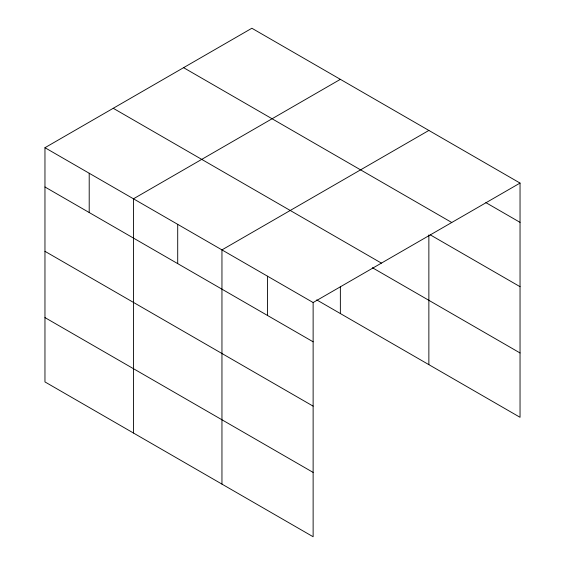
<?xml version="1.0" encoding="UTF-8"?>
<svg xmlns="http://www.w3.org/2000/svg" width="565" height="565" viewBox="0 0 565 565"><rect width="100%" height="100%" fill="white"/><g stroke="black" fill="none" stroke-linecap="round" stroke-linejoin="round"><path stroke-width="0.85" d="M44.96 147.705L313.13 302.536L313.13 536.75L44.96 381.926L44.96 147.705L251.87 28.25L520.04 183.074L520.04 417.295L316.718 299.902M340.363 79.34L133.453 198.802L133.453 433.016M428.863 130.437L221.953 249.892L221.953 484.106M313.13 302.536L520.04 183.074M485.851 202.609L520.04 222.356M183.59 67.673L451.76 222.497M430.382 234.92L520.04 286.681M113.24 108.289L381.41 263.113M372.406 267.725L520.04 352.963M44.96 186.987L313.13 341.811M44.96 251.312L313.13 406.143M44.96 317.594L313.13 472.418M428.863 234.913L428.863 364.651M340.363 286.61L340.363 313.561M267.542 276.214L267.542 315.489M177.707 224.347L177.707 263.622M89.206 173.257L89.206 212.532"/></g></svg>
